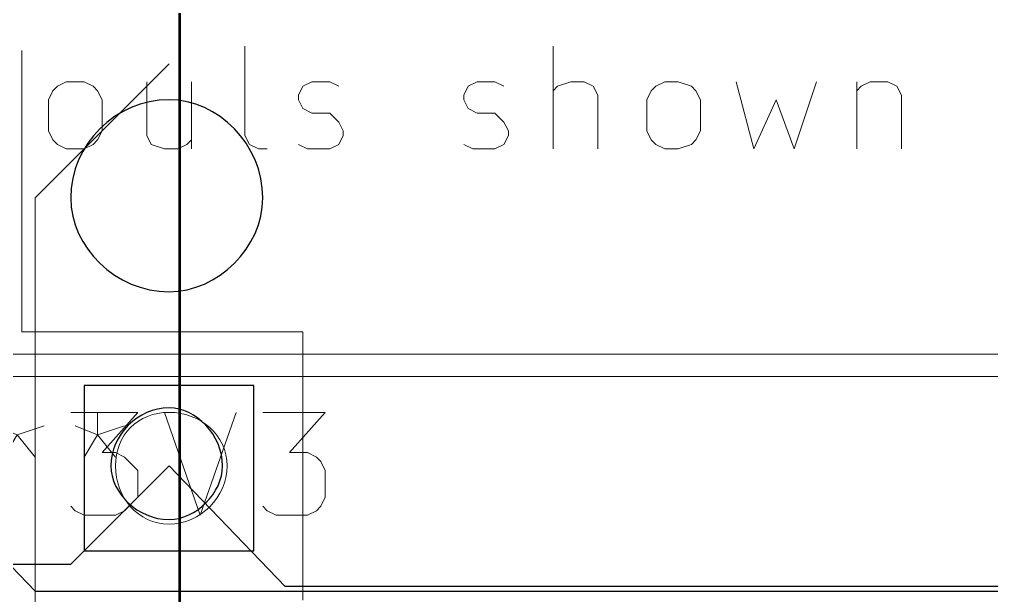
# Model space of a CAD drawing. Header units: centimetres. Extents: x -14.7 to 16.9, y -14.9 to 2.2.
# Drawn here: x -10.902 to -9.98, y -7.825 to -7.279 of the extents above; entities that cross this region are included whole.
import ezdxf

# ---------------------------------------------------------------- set-up
doc = ezdxf.new("R2010")
doc.units = ezdxf.units.CM
doc.header["$MEASUREMENT"] = 0
doc.layers.add('Layer 1', color=7, linetype='Continuous')

msp = doc.modelspace()

# ---------------------------------------------------------------- linework, layer by layer
at = {"layer": 'Layer 1', "lineweight": 53}
msp.add_lwpolyline([(-10.75, -13.7), (-9.25, -13.7), (-9.25, -6.3), (-10.75, -6.3), (-10.75, -13.7)], close=True, dxfattribs=at)
msp.add_open_spline([(-13.7, -13.2), (-13.7, -13.2), (-13.7, -6.8), (-13.7, -6.8), (-13.7, -6.8), (-13.7, -6.52386), (-13.47614, -6.3), (-13.2, -6.3), (-13.2, -6.3), (-13.2, -6.3), (-6.8, -6.3), (-6.8, -6.3), (-6.8, -6.3), (-6.52386, -6.3), (-6.3, -6.52386), (-6.3, -6.8), (-6.3, -6.8), (-6.3, -6.8), (-6.3, -13.2), (-6.3, -13.2), (-6.3, -13.2), (-6.3, -13.47614), (-6.52386, -13.7), (-6.8, -13.7), (-6.8, -13.7), (-6.8, -13.7), (-13.2, -13.7), (-13.2, -13.7), (-13.2, -13.7), (-13.47614, -13.7), (-13.7, -13.47614), (-13.7, -13.2)], degree=3, knots=[0, 0, 0, 0, 0.111111, 0.111111, 0.111111, 0.111111, 0.222222, 0.222222, 0.222222, 0.222222, 0.333333, 0.333333, 0.333333, 0.333333, 0.444444, 0.444444, 0.444444, 0.444444, 0.555556, 0.555556, 0.555556, 0.555556, 0.666667, 0.666667, 0.666667, 0.666667, 0.777778, 0.777778, 0.777778, 0.777778, 1, 1, 1, 1], dxfattribs=at)
at = {"layer": 'Layer 1', "color": 41, "lineweight": 13}
for points in [[(-10.89958, -7.30812), (-10.89958, -7.30812), (-10.89958, -7.57482), (-10.89958, -7.57482)], [(-10.63288, -7.57482), (-10.63288, -7.57482), (-10.89958, -7.57482), (-10.89958, -7.57482)], [(-10.63288, -7.82882), (-10.63288, -7.82882), (-10.63288, -7.57482), (-10.63288, -7.57482)], [(-8.31302, -7.59599), (-8.31302, -7.59599), (-11.15358, -7.59599), (-11.15358, -7.59599)]]:
    msp.add_open_spline(points, degree=3, dxfattribs=at)
at = {"layer": 'Layer 1', "color": 153, "lineweight": 18}
for points, knots in [([(-10.68791, -7.30389), (-10.68791, -7.30389), (-10.68791, -7.38856), (-10.68791, -7.38856), (-10.68791, -7.38856), (-10.68791, -7.38856), (-10.68368, -7.39702), (-10.68368, -7.39702), (-10.68368, -7.39702), (-10.68368, -7.39702), (-10.67521, -7.40126), (-10.67521, -7.40126), (-10.67521, -7.40126), (-10.67521, -7.40126), (-10.66675, -7.40126), (-10.66675, -7.40126)], [0, 0, 0, 0, 0.2, 0.2, 0.2, 0.2, 0.4, 0.4, 0.4, 0.4, 0.6, 0.6, 0.6, 0.6, 1, 1, 1, 1]), ([(-10.85725, -7.40126), (-10.85725, -7.40126), (-10.86571, -7.39702), (-10.86571, -7.39702), (-10.86571, -7.39702), (-10.86571, -7.39702), (-10.86995, -7.39279), (-10.86995, -7.39279), (-10.86995, -7.39279), (-10.86995, -7.39279), (-10.87418, -7.38432), (-10.87418, -7.38432), (-10.87418, -7.38432), (-10.87418, -7.38432), (-10.87418, -7.35469), (-10.87418, -7.35469), (-10.87418, -7.35469), (-10.87418, -7.35469), (-10.86995, -7.34622), (-10.86995, -7.34622), (-10.86995, -7.34622), (-10.86995, -7.34622), (-10.86571, -7.34199), (-10.86571, -7.34199), (-10.86571, -7.34199), (-10.86571, -7.34199), (-10.85725, -7.33776), (-10.85725, -7.33776), (-10.85725, -7.33776), (-10.85725, -7.33776), (-10.84031, -7.33776), (-10.84031, -7.33776), (-10.84031, -7.33776), (-10.84031, -7.33776), (-10.83185, -7.34199), (-10.83185, -7.34199), (-10.83185, -7.34199), (-10.83185, -7.34199), (-10.82761, -7.34622), (-10.82761, -7.34622), (-10.82761, -7.34622), (-10.82761, -7.34622), (-10.82338, -7.35469), (-10.82338, -7.35469), (-10.82338, -7.35469), (-10.82338, -7.35469), (-10.82338, -7.38432), (-10.82338, -7.38432), (-10.82338, -7.38432), (-10.82338, -7.38432), (-10.82761, -7.39279), (-10.82761, -7.39279), (-10.82761, -7.39279), (-10.82761, -7.39279), (-10.83185, -7.39702), (-10.83185, -7.39702), (-10.83185, -7.39702), (-10.83185, -7.39702), (-10.84031, -7.40126), (-10.84031, -7.40126), (-10.84031, -7.40126), (-10.84031, -7.40126), (-10.85725, -7.40126), (-10.85725, -7.40126)], [0, 0, 0, 0, 0.058824, 0.058824, 0.058824, 0.058824, 0.117647, 0.117647, 0.117647, 0.117647, 0.176471, 0.176471, 0.176471, 0.176471, 0.235294, 0.235294, 0.235294, 0.235294, 0.294118, 0.294118, 0.294118, 0.294118, 0.352941, 0.352941, 0.352941, 0.352941, 0.411765, 0.411765, 0.411765, 0.411765, 0.470588, 0.470588, 0.470588, 0.470588, 0.529412, 0.529412, 0.529412, 0.529412, 0.588235, 0.588235, 0.588235, 0.588235, 0.647059, 0.647059, 0.647059, 0.647059, 0.705882, 0.705882, 0.705882, 0.705882, 0.764706, 0.764706, 0.764706, 0.764706, 0.823529, 0.823529, 0.823529, 0.823529, 0.882353, 0.882353, 0.882353, 0.882353, 1, 1, 1, 1]), ([(-10.78105, -7.33776), (-10.78105, -7.33776), (-10.78105, -7.38856), (-10.78105, -7.38856), (-10.78105, -7.38856), (-10.78105, -7.38856), (-10.77682, -7.39702), (-10.77682, -7.39702), (-10.77682, -7.39702), (-10.77682, -7.39702), (-10.76411, -7.40126), (-10.76411, -7.40126), (-10.76411, -7.40126), (-10.76411, -7.40126), (-10.75141, -7.40126), (-10.75141, -7.40126), (-10.75141, -7.40126), (-10.75141, -7.40126), (-10.74295, -7.39702), (-10.74295, -7.39702), (-10.74295, -7.39702), (-10.74295, -7.39702), (-10.73872, -7.39279), (-10.73872, -7.39279)], [0, 0, 0, 0, 0.142857, 0.142857, 0.142857, 0.142857, 0.285714, 0.285714, 0.285714, 0.285714, 0.428571, 0.428571, 0.428571, 0.428571, 0.571429, 0.571429, 0.571429, 0.571429, 0.714286, 0.714286, 0.714286, 0.714286, 1, 1, 1, 1]), ([(-10.63711, -7.39702), (-10.63711, -7.39702), (-10.62865, -7.40126), (-10.62865, -7.40126), (-10.62865, -7.40126), (-10.62865, -7.40126), (-10.60748, -7.40126), (-10.60748, -7.40126), (-10.60748, -7.40126), (-10.60748, -7.40126), (-10.59901, -7.39702), (-10.59901, -7.39702), (-10.59901, -7.39702), (-10.59901, -7.39702), (-10.59478, -7.38856), (-10.59478, -7.38856), (-10.59478, -7.38856), (-10.59478, -7.38856), (-10.59478, -7.38432), (-10.59478, -7.38432), (-10.59478, -7.38432), (-10.59478, -7.38432), (-10.59901, -7.37586), (-10.59901, -7.37586), (-10.59901, -7.37586), (-10.59901, -7.37586), (-10.60748, -7.36739), (-10.60748, -7.36739), (-10.60748, -7.36739), (-10.60748, -7.36739), (-10.62441, -7.36739), (-10.62441, -7.36739), (-10.62441, -7.36739), (-10.62441, -7.36739), (-10.63288, -7.36316), (-10.63288, -7.36316), (-10.63288, -7.36316), (-10.63288, -7.36316), (-10.63711, -7.35469), (-10.63711, -7.35469), (-10.63711, -7.35469), (-10.63711, -7.35469), (-10.63711, -7.35046), (-10.63711, -7.35046), (-10.63711, -7.35046), (-10.63711, -7.35046), (-10.63288, -7.34199), (-10.63288, -7.34199), (-10.63288, -7.34199), (-10.63288, -7.34199), (-10.62441, -7.33776), (-10.62441, -7.33776), (-10.62441, -7.33776), (-10.62441, -7.33776), (-10.60748, -7.33776), (-10.60748, -7.33776), (-10.60748, -7.33776), (-10.60748, -7.33776), (-10.59901, -7.34199), (-10.59901, -7.34199)], [0, 0, 0, 0, 0.0625, 0.0625, 0.0625, 0.0625, 0.125, 0.125, 0.125, 0.125, 0.1875, 0.1875, 0.1875, 0.1875, 0.25, 0.25, 0.25, 0.25, 0.3125, 0.3125, 0.3125, 0.3125, 0.375, 0.375, 0.375, 0.375, 0.4375, 0.4375, 0.4375, 0.4375, 0.5, 0.5, 0.5, 0.5, 0.5625, 0.5625, 0.5625, 0.5625, 0.625, 0.625, 0.625, 0.625, 0.6875, 0.6875, 0.6875, 0.6875, 0.75, 0.75, 0.75, 0.75, 0.8125, 0.8125, 0.8125, 0.8125, 0.875, 0.875, 0.875, 0.875, 1, 1, 1, 1]), ([(-10.48048, -7.39702), (-10.48048, -7.39702), (-10.47202, -7.40126), (-10.47202, -7.40126), (-10.47202, -7.40126), (-10.47202, -7.40126), (-10.45085, -7.40126), (-10.45085, -7.40126), (-10.45085, -7.40126), (-10.45085, -7.40126), (-10.44238, -7.39702), (-10.44238, -7.39702), (-10.44238, -7.39702), (-10.44238, -7.39702), (-10.43815, -7.38856), (-10.43815, -7.38856), (-10.43815, -7.38856), (-10.43815, -7.38856), (-10.43815, -7.38432), (-10.43815, -7.38432), (-10.43815, -7.38432), (-10.43815, -7.38432), (-10.44238, -7.37586), (-10.44238, -7.37586), (-10.44238, -7.37586), (-10.44238, -7.37586), (-10.45085, -7.36739), (-10.45085, -7.36739), (-10.45085, -7.36739), (-10.45085, -7.36739), (-10.46778, -7.36739), (-10.46778, -7.36739), (-10.46778, -7.36739), (-10.46778, -7.36739), (-10.47625, -7.36316), (-10.47625, -7.36316), (-10.47625, -7.36316), (-10.47625, -7.36316), (-10.48048, -7.35469), (-10.48048, -7.35469), (-10.48048, -7.35469), (-10.48048, -7.35469), (-10.48048, -7.35046), (-10.48048, -7.35046), (-10.48048, -7.35046), (-10.48048, -7.35046), (-10.47625, -7.34199), (-10.47625, -7.34199), (-10.47625, -7.34199), (-10.47625, -7.34199), (-10.46778, -7.33776), (-10.46778, -7.33776), (-10.46778, -7.33776), (-10.46778, -7.33776), (-10.45085, -7.33776), (-10.45085, -7.33776), (-10.45085, -7.33776), (-10.45085, -7.33776), (-10.44238, -7.34199), (-10.44238, -7.34199)], [0, 0, 0, 0, 0.0625, 0.0625, 0.0625, 0.0625, 0.125, 0.125, 0.125, 0.125, 0.1875, 0.1875, 0.1875, 0.1875, 0.25, 0.25, 0.25, 0.25, 0.3125, 0.3125, 0.3125, 0.3125, 0.375, 0.375, 0.375, 0.375, 0.4375, 0.4375, 0.4375, 0.4375, 0.5, 0.5, 0.5, 0.5, 0.5625, 0.5625, 0.5625, 0.5625, 0.625, 0.625, 0.625, 0.625, 0.6875, 0.6875, 0.6875, 0.6875, 0.75, 0.75, 0.75, 0.75, 0.8125, 0.8125, 0.8125, 0.8125, 0.875, 0.875, 0.875, 0.875, 1, 1, 1, 1]), ([(-10.35348, -7.40126), (-10.35348, -7.40126), (-10.35348, -7.35046), (-10.35348, -7.35046), (-10.35348, -7.35046), (-10.35348, -7.35046), (-10.35771, -7.34199), (-10.35771, -7.34199), (-10.35771, -7.34199), (-10.35771, -7.34199), (-10.36618, -7.33776), (-10.36618, -7.33776), (-10.36618, -7.33776), (-10.36618, -7.33776), (-10.37888, -7.33776), (-10.37888, -7.33776), (-10.37888, -7.33776), (-10.37888, -7.33776), (-10.39158, -7.34199), (-10.39158, -7.34199), (-10.39158, -7.34199), (-10.39158, -7.34199), (-10.39581, -7.34622), (-10.39581, -7.34622)], [0, 0, 0, 0, 0.142857, 0.142857, 0.142857, 0.142857, 0.285714, 0.285714, 0.285714, 0.285714, 0.428571, 0.428571, 0.428571, 0.428571, 0.571429, 0.571429, 0.571429, 0.571429, 0.714286, 0.714286, 0.714286, 0.714286, 1, 1, 1, 1]), ([(-10.28998, -7.40126), (-10.28998, -7.40126), (-10.29845, -7.39702), (-10.29845, -7.39702), (-10.29845, -7.39702), (-10.29845, -7.39702), (-10.30268, -7.39279), (-10.30268, -7.39279), (-10.30268, -7.39279), (-10.30268, -7.39279), (-10.30691, -7.38432), (-10.30691, -7.38432), (-10.30691, -7.38432), (-10.30691, -7.38432), (-10.30691, -7.35469), (-10.30691, -7.35469), (-10.30691, -7.35469), (-10.30691, -7.35469), (-10.30268, -7.34622), (-10.30268, -7.34622), (-10.30268, -7.34622), (-10.30268, -7.34622), (-10.29845, -7.34199), (-10.29845, -7.34199), (-10.29845, -7.34199), (-10.29845, -7.34199), (-10.28998, -7.33776), (-10.28998, -7.33776), (-10.28998, -7.33776), (-10.28998, -7.33776), (-10.27728, -7.33776), (-10.27728, -7.33776), (-10.27728, -7.33776), (-10.27728, -7.33776), (-10.26458, -7.34199), (-10.26458, -7.34199), (-10.26458, -7.34199), (-10.26458, -7.34199), (-10.26035, -7.34622), (-10.26035, -7.34622), (-10.26035, -7.34622), (-10.26035, -7.34622), (-10.25611, -7.35469), (-10.25611, -7.35469), (-10.25611, -7.35469), (-10.25611, -7.35469), (-10.25611, -7.38432), (-10.25611, -7.38432), (-10.25611, -7.38432), (-10.25611, -7.38432), (-10.26035, -7.39279), (-10.26035, -7.39279), (-10.26035, -7.39279), (-10.26035, -7.39279), (-10.26458, -7.39702), (-10.26458, -7.39702), (-10.26458, -7.39702), (-10.26458, -7.39702), (-10.27728, -7.40126), (-10.27728, -7.40126), (-10.27728, -7.40126), (-10.27728, -7.40126), (-10.28998, -7.40126), (-10.28998, -7.40126)], [0, 0, 0, 0, 0.058824, 0.058824, 0.058824, 0.058824, 0.117647, 0.117647, 0.117647, 0.117647, 0.176471, 0.176471, 0.176471, 0.176471, 0.235294, 0.235294, 0.235294, 0.235294, 0.294118, 0.294118, 0.294118, 0.294118, 0.352941, 0.352941, 0.352941, 0.352941, 0.411765, 0.411765, 0.411765, 0.411765, 0.470588, 0.470588, 0.470588, 0.470588, 0.529412, 0.529412, 0.529412, 0.529412, 0.588235, 0.588235, 0.588235, 0.588235, 0.647059, 0.647059, 0.647059, 0.647059, 0.705882, 0.705882, 0.705882, 0.705882, 0.764706, 0.764706, 0.764706, 0.764706, 0.823529, 0.823529, 0.823529, 0.823529, 0.882353, 0.882353, 0.882353, 0.882353, 1, 1, 1, 1]), ([(-10.22225, -7.33776), (-10.22225, -7.33776), (-10.20531, -7.40126), (-10.20531, -7.40126), (-10.20531, -7.40126), (-10.20531, -7.40126), (-10.18415, -7.35469), (-10.18415, -7.35469), (-10.18415, -7.35469), (-10.18415, -7.35469), (-10.16721, -7.40126), (-10.16721, -7.40126), (-10.16721, -7.40126), (-10.16721, -7.40126), (-10.14605, -7.33776), (-10.14605, -7.33776)], [0, 0, 0, 0, 0.2, 0.2, 0.2, 0.2, 0.4, 0.4, 0.4, 0.4, 0.6, 0.6, 0.6, 0.6, 1, 1, 1, 1]), ([(-10.10795, -7.34622), (-10.10795, -7.34622), (-10.10372, -7.34199), (-10.10372, -7.34199), (-10.10372, -7.34199), (-10.10372, -7.34199), (-10.09525, -7.33776), (-10.09525, -7.33776), (-10.09525, -7.33776), (-10.09525, -7.33776), (-10.07831, -7.33776), (-10.07831, -7.33776), (-10.07831, -7.33776), (-10.07831, -7.33776), (-10.06985, -7.34199), (-10.06985, -7.34199), (-10.06985, -7.34199), (-10.06985, -7.34199), (-10.06562, -7.35046), (-10.06562, -7.35046), (-10.06562, -7.35046), (-10.06562, -7.35046), (-10.06562, -7.40126), (-10.06562, -7.40126)], [0, 0, 0, 0, 0.142857, 0.142857, 0.142857, 0.142857, 0.285714, 0.285714, 0.285714, 0.285714, 0.428571, 0.428571, 0.428571, 0.428571, 0.571429, 0.571429, 0.571429, 0.571429, 0.714286, 0.714286, 0.714286, 0.714286, 1, 1, 1, 1])]:
    msp.add_open_spline(points, degree=3, knots=knots, dxfattribs=at)
for points in [[(-10.39581, -7.40126), (-10.39581, -7.40126), (-10.39581, -7.30389), (-10.39581, -7.30389)], [(-10.73872, -7.33776), (-10.73872, -7.33776), (-10.73872, -7.40126), (-10.73872, -7.40126)], [(-10.10795, -7.33776), (-10.10795, -7.33776), (-10.10795, -7.40126), (-10.10795, -7.40126)]]:
    msp.add_open_spline(points, degree=3, dxfattribs=at)
at = {"layer": 'Layer 1', "color": 253, "lineweight": 9}
for points in [[(-10.88688, -7.44782), (-10.88688, -7.44782), (-10.75988, -7.32082), (-10.75988, -7.32082)], [(-10.88688, -11.63882), (-10.88688, -11.63882), (-10.88688, -7.44782), (-10.88688, -7.44782)], [(-11.12818, -7.61716), (-11.12818, -7.61716), (-8.33841, -7.61716), (-8.33841, -7.61716)]]:
    msp.add_open_spline(points, degree=3, dxfattribs=at)
at = {"layer": 'Layer 1', "color": 4}
for points in [[(-10.67098, -7.44782), (-10.67098, -7.49439), (-10.71332, -7.53672), (-10.75988, -7.53672), (-10.75988, -7.53672), (-10.81068, -7.53672), (-10.85302, -7.49439), (-10.85302, -7.44782), (-10.85302, -7.44782), (-10.85302, -7.39702), (-10.81068, -7.35469), (-10.75988, -7.35469), (-10.75988, -7.35469), (-10.71332, -7.35469), (-10.67098, -7.39702), (-10.67098, -7.44782)], [(-10.84031, -7.62562), (-10.84031, -7.62562), (-10.67945, -7.62562), (-10.67945, -7.62562), (-10.67945, -7.62562), (-10.67945, -7.62562), (-10.67945, -7.78226), (-10.67945, -7.78226), (-10.67945, -7.78226), (-10.67945, -7.78226), (-10.84031, -7.78226), (-10.84031, -7.78226), (-10.84031, -7.78226), (-10.84031, -7.78226), (-10.84031, -7.62562), (-10.84031, -7.62562)]]:
    msp.add_open_spline(points, degree=3, knots=[0, 0, 0, 0, 0.2, 0.2, 0.2, 0.2, 0.4, 0.4, 0.4, 0.4, 0.6, 0.6, 0.6, 0.6, 1, 1, 1, 1], dxfattribs=at)
at = {"layer": 'Layer 1', "color": 201}
for points in [[(-10.67098, -7.44782), (-10.67098, -7.49439), (-10.71332, -7.53672), (-10.75988, -7.53672), (-10.75988, -7.53672), (-10.81068, -7.53672), (-10.85302, -7.49439), (-10.85302, -7.44782), (-10.85302, -7.44782), (-10.85302, -7.39702), (-10.81068, -7.35469), (-10.75988, -7.35469), (-10.75988, -7.35469), (-10.71332, -7.35469), (-10.67098, -7.39702), (-10.67098, -7.44782)], [(-10.84031, -7.62562), (-10.84031, -7.62562), (-10.67945, -7.62562), (-10.67945, -7.62562), (-10.67945, -7.62562), (-10.67945, -7.62562), (-10.67945, -7.78226), (-10.67945, -7.78226), (-10.67945, -7.78226), (-10.67945, -7.78226), (-10.84031, -7.78226), (-10.84031, -7.78226), (-10.84031, -7.78226), (-10.84031, -7.78226), (-10.84031, -7.62562), (-10.84031, -7.62562)]]:
    msp.add_open_spline(points, degree=3, knots=[0, 0, 0, 0, 0.2, 0.2, 0.2, 0.2, 0.4, 0.4, 0.4, 0.4, 0.6, 0.6, 0.6, 0.6, 1, 1, 1, 1], dxfattribs=at)
at = {"layer": 'Layer 1', "color": 40}
for points in [[(-10.67098, -7.44782), (-10.67098, -7.49439), (-10.71332, -7.53672), (-10.75988, -7.53672), (-10.75988, -7.53672), (-10.81068, -7.53672), (-10.85302, -7.49439), (-10.85302, -7.44782), (-10.85302, -7.44782), (-10.85302, -7.39702), (-10.81068, -7.35469), (-10.75988, -7.35469), (-10.75988, -7.35469), (-10.71332, -7.35469), (-10.67098, -7.39702), (-10.67098, -7.44782)], [(-10.84031, -7.62562), (-10.84031, -7.62562), (-10.67945, -7.62562), (-10.67945, -7.62562), (-10.67945, -7.62562), (-10.67945, -7.62562), (-10.67945, -7.78226), (-10.67945, -7.78226), (-10.67945, -7.78226), (-10.67945, -7.78226), (-10.84031, -7.78226), (-10.84031, -7.78226), (-10.84031, -7.78226), (-10.84031, -7.78226), (-10.84031, -7.62562), (-10.84031, -7.62562)]]:
    msp.add_open_spline(points, degree=3, knots=[0, 0, 0, 0, 0.2, 0.2, 0.2, 0.2, 0.4, 0.4, 0.4, 0.4, 0.6, 0.6, 0.6, 0.6, 1, 1, 1, 1], dxfattribs=at)
at = {"layer": 'Layer 1'}
for points in [[(-10.67098, -7.44782), (-10.67098, -7.49439), (-10.71332, -7.53672), (-10.75988, -7.53672), (-10.75988, -7.53672), (-10.81068, -7.53672), (-10.85302, -7.49439), (-10.85302, -7.44782), (-10.85302, -7.44782), (-10.85302, -7.39702), (-10.81068, -7.35469), (-10.75988, -7.35469), (-10.75988, -7.35469), (-10.71332, -7.35469), (-10.67098, -7.39702), (-10.67098, -7.44782)], [(-10.70908, -7.70182), (-10.70908, -7.72722), (-10.73448, -7.75262), (-10.75988, -7.75262), (-10.75988, -7.75262), (-10.78952, -7.75262), (-10.81492, -7.72722), (-10.81492, -7.70182), (-10.81492, -7.70182), (-10.81492, -7.67219), (-10.78952, -7.64679), (-10.75988, -7.64679), (-10.75988, -7.64679), (-10.73448, -7.64679), (-10.70908, -7.67219), (-10.70908, -7.70182)]]:
    msp.add_open_spline(points, degree=3, knots=[0, 0, 0, 0, 0.2, 0.2, 0.2, 0.2, 0.4, 0.4, 0.4, 0.4, 0.6, 0.6, 0.6, 0.6, 1, 1, 1, 1], dxfattribs=at)
at = {"layer": 'Layer 1', "color": 41, "lineweight": 18}
for points, knots in [([(-10.85302, -7.65102), (-10.85302, -7.65102), (-10.78952, -7.65102), (-10.78952, -7.65102), (-10.78952, -7.65102), (-10.78952, -7.65102), (-10.82338, -7.68912), (-10.82338, -7.68912), (-10.82338, -7.68912), (-10.82338, -7.68912), (-10.81068, -7.68912), (-10.81068, -7.68912), (-10.81068, -7.68912), (-10.81068, -7.68912), (-10.80222, -7.69336), (-10.80222, -7.69336), (-10.80222, -7.69336), (-10.80222, -7.69336), (-10.78952, -7.70606), (-10.78952, -7.70606), (-10.78952, -7.70606), (-10.78952, -7.70606), (-10.78952, -7.73146), (-10.78952, -7.73146), (-10.78952, -7.73146), (-10.78952, -7.73146), (-10.80222, -7.74416), (-10.80222, -7.74416), (-10.80222, -7.74416), (-10.80222, -7.74416), (-10.81068, -7.74839), (-10.81068, -7.74839), (-10.81068, -7.74839), (-10.81068, -7.74839), (-10.84032, -7.74839), (-10.84032, -7.74839), (-10.84032, -7.74839), (-10.84032, -7.74839), (-10.84878, -7.74416), (-10.84878, -7.74416), (-10.84878, -7.74416), (-10.84878, -7.74416), (-10.85302, -7.73992), (-10.85302, -7.73992)], [0, 0, 0, 0, 0.083333, 0.083333, 0.083333, 0.083333, 0.166667, 0.166667, 0.166667, 0.166667, 0.25, 0.25, 0.25, 0.25, 0.333333, 0.333333, 0.333333, 0.333333, 0.416667, 0.416667, 0.416667, 0.416667, 0.5, 0.5, 0.5, 0.5, 0.583333, 0.583333, 0.583333, 0.583333, 0.666667, 0.666667, 0.666667, 0.666667, 0.75, 0.75, 0.75, 0.75, 0.833333, 0.833333, 0.833333, 0.833333, 1, 1, 1, 1]), ([(-10.76411, -7.65102), (-10.76411, -7.65102), (-10.73025, -7.74839), (-10.73025, -7.74839), (-10.73025, -7.74839), (-10.73025, -7.74839), (-10.69638, -7.65102), (-10.69638, -7.65102)], [0, 0, 0, 0, 0.333333, 0.333333, 0.333333, 0.333333, 1, 1, 1, 1]), ([(-10.67098, -7.65102), (-10.67098, -7.65102), (-10.61172, -7.65102), (-10.61172, -7.65102), (-10.61172, -7.65102), (-10.61172, -7.65102), (-10.64558, -7.68912), (-10.64558, -7.68912), (-10.64558, -7.68912), (-10.64558, -7.68912), (-10.62865, -7.68912), (-10.62865, -7.68912), (-10.62865, -7.68912), (-10.62865, -7.68912), (-10.62018, -7.69336), (-10.62018, -7.69336), (-10.62018, -7.69336), (-10.62018, -7.69336), (-10.61595, -7.69759), (-10.61595, -7.69759), (-10.61595, -7.69759), (-10.61595, -7.69759), (-10.61172, -7.70606), (-10.61172, -7.70606), (-10.61172, -7.70606), (-10.61172, -7.70606), (-10.61172, -7.73146), (-10.61172, -7.73146), (-10.61172, -7.73146), (-10.61172, -7.73146), (-10.61595, -7.73992), (-10.61595, -7.73992), (-10.61595, -7.73992), (-10.61595, -7.73992), (-10.62018, -7.74416), (-10.62018, -7.74416), (-10.62018, -7.74416), (-10.62018, -7.74416), (-10.62865, -7.74839), (-10.62865, -7.74839), (-10.62865, -7.74839), (-10.62865, -7.74839), (-10.65828, -7.74839), (-10.65828, -7.74839), (-10.65828, -7.74839), (-10.65828, -7.74839), (-10.66675, -7.74416), (-10.66675, -7.74416), (-10.66675, -7.74416), (-10.66675, -7.74416), (-10.67098, -7.73992), (-10.67098, -7.73992)], [0, 0, 0, 0, 0.071429, 0.071429, 0.071429, 0.071429, 0.142857, 0.142857, 0.142857, 0.142857, 0.214286, 0.214286, 0.214286, 0.214286, 0.285714, 0.285714, 0.285714, 0.285714, 0.357143, 0.357143, 0.357143, 0.357143, 0.428571, 0.428571, 0.428571, 0.428571, 0.5, 0.5, 0.5, 0.5, 0.571429, 0.571429, 0.571429, 0.571429, 0.642857, 0.642857, 0.642857, 0.642857, 0.714286, 0.714286, 0.714286, 0.714286, 0.785714, 0.785714, 0.785714, 0.785714, 0.857143, 0.857143, 0.857143, 0.857143, 1, 1, 1, 1])]:
    msp.add_open_spline(points, degree=3, knots=knots, dxfattribs=at)
at = {"layer": 'Layer 1', "color": 253, "lineweight": 18}
msp.add_open_spline([(-10.82762, -7.65102), (-10.82762, -7.65102), (-10.82762, -7.67219), (-10.82762, -7.67219)], degree=3, dxfattribs=at)
at = {"layer": 'Layer 1', "color": 40, "lineweight": 5}
msp.add_open_spline([(-10.70485, -7.70182), (-10.70485, -7.73146), (-10.73025, -7.75686), (-10.75988, -7.75686), (-10.75988, -7.75686), (-10.78951, -7.75686), (-10.81068, -7.73146), (-10.81068, -7.70182), (-10.81068, -7.70182), (-10.81068, -7.67219), (-10.78951, -7.65102), (-10.75988, -7.65102), (-10.75988, -7.65102), (-10.73025, -7.65102), (-10.70485, -7.67219), (-10.70485, -7.70182)], degree=3, knots=[0, 0, 0, 0, 0.2, 0.2, 0.2, 0.2, 0.4, 0.4, 0.4, 0.4, 0.6, 0.6, 0.6, 0.6, 1, 1, 1, 1], dxfattribs=at)
at = {"layer": 'Layer 1', "color": 253, "lineweight": 18}
for points in [[(-10.92498, -7.66372), (-10.92498, -7.66372), (-10.90382, -7.67219), (-10.90382, -7.67219), (-10.90382, -7.67219), (-10.90382, -7.67219), (-10.87841, -7.66372), (-10.87841, -7.66372)], [(-10.84878, -7.66372), (-10.84878, -7.66372), (-10.82762, -7.67219), (-10.82762, -7.67219), (-10.82762, -7.67219), (-10.82762, -7.67219), (-10.80221, -7.66372), (-10.80221, -7.66372)], [(-10.91651, -7.69336), (-10.91651, -7.69336), (-10.90382, -7.67219), (-10.90382, -7.67219), (-10.90382, -7.67219), (-10.90382, -7.67219), (-10.88688, -7.69336), (-10.88688, -7.69336)], [(-10.84031, -7.69336), (-10.84031, -7.69336), (-10.82762, -7.67219), (-10.82762, -7.67219), (-10.82762, -7.67219), (-10.82762, -7.67219), (-10.81068, -7.69336), (-10.81068, -7.69336)]]:
    msp.add_open_spline(points, degree=3, knots=[0, 0, 0, 0, 0.333333, 0.333333, 0.333333, 0.333333, 1, 1, 1, 1], dxfattribs=at)
at = {"layer": 'Layer 1', "color": 22, "lineweight": 25}
for points in [[(-11.00118, -7.70182), (-11.00118, -7.70182), (-10.88688, -7.82036), (-10.88688, -7.82036)], [(-10.88688, -7.82036), (-10.88688, -7.82036), (-9.12581, -7.82036), (-9.12581, -7.82036)]]:
    msp.add_open_spline(points, degree=3, dxfattribs=at)
at = {"layer": 'Layer 1', "color": 163, "lineweight": 25}
for points in [[(-10.85302, -7.79496), (-10.85302, -7.79496), (-10.75988, -7.70182), (-10.75988, -7.70182)], [(-10.64981, -7.81612), (-10.64981, -7.81612), (-10.75988, -7.70182), (-10.75988, -7.70182)], [(-11.01388, -7.79496), (-11.01388, -7.79496), (-10.85302, -7.79496), (-10.85302, -7.79496)], [(-9.11312, -7.81612), (-9.11312, -7.81612), (-10.64981, -7.81612), (-10.64981, -7.81612)]]:
    msp.add_open_spline(points, degree=3, dxfattribs=at)

doc.saveas('drawing.dxf')
